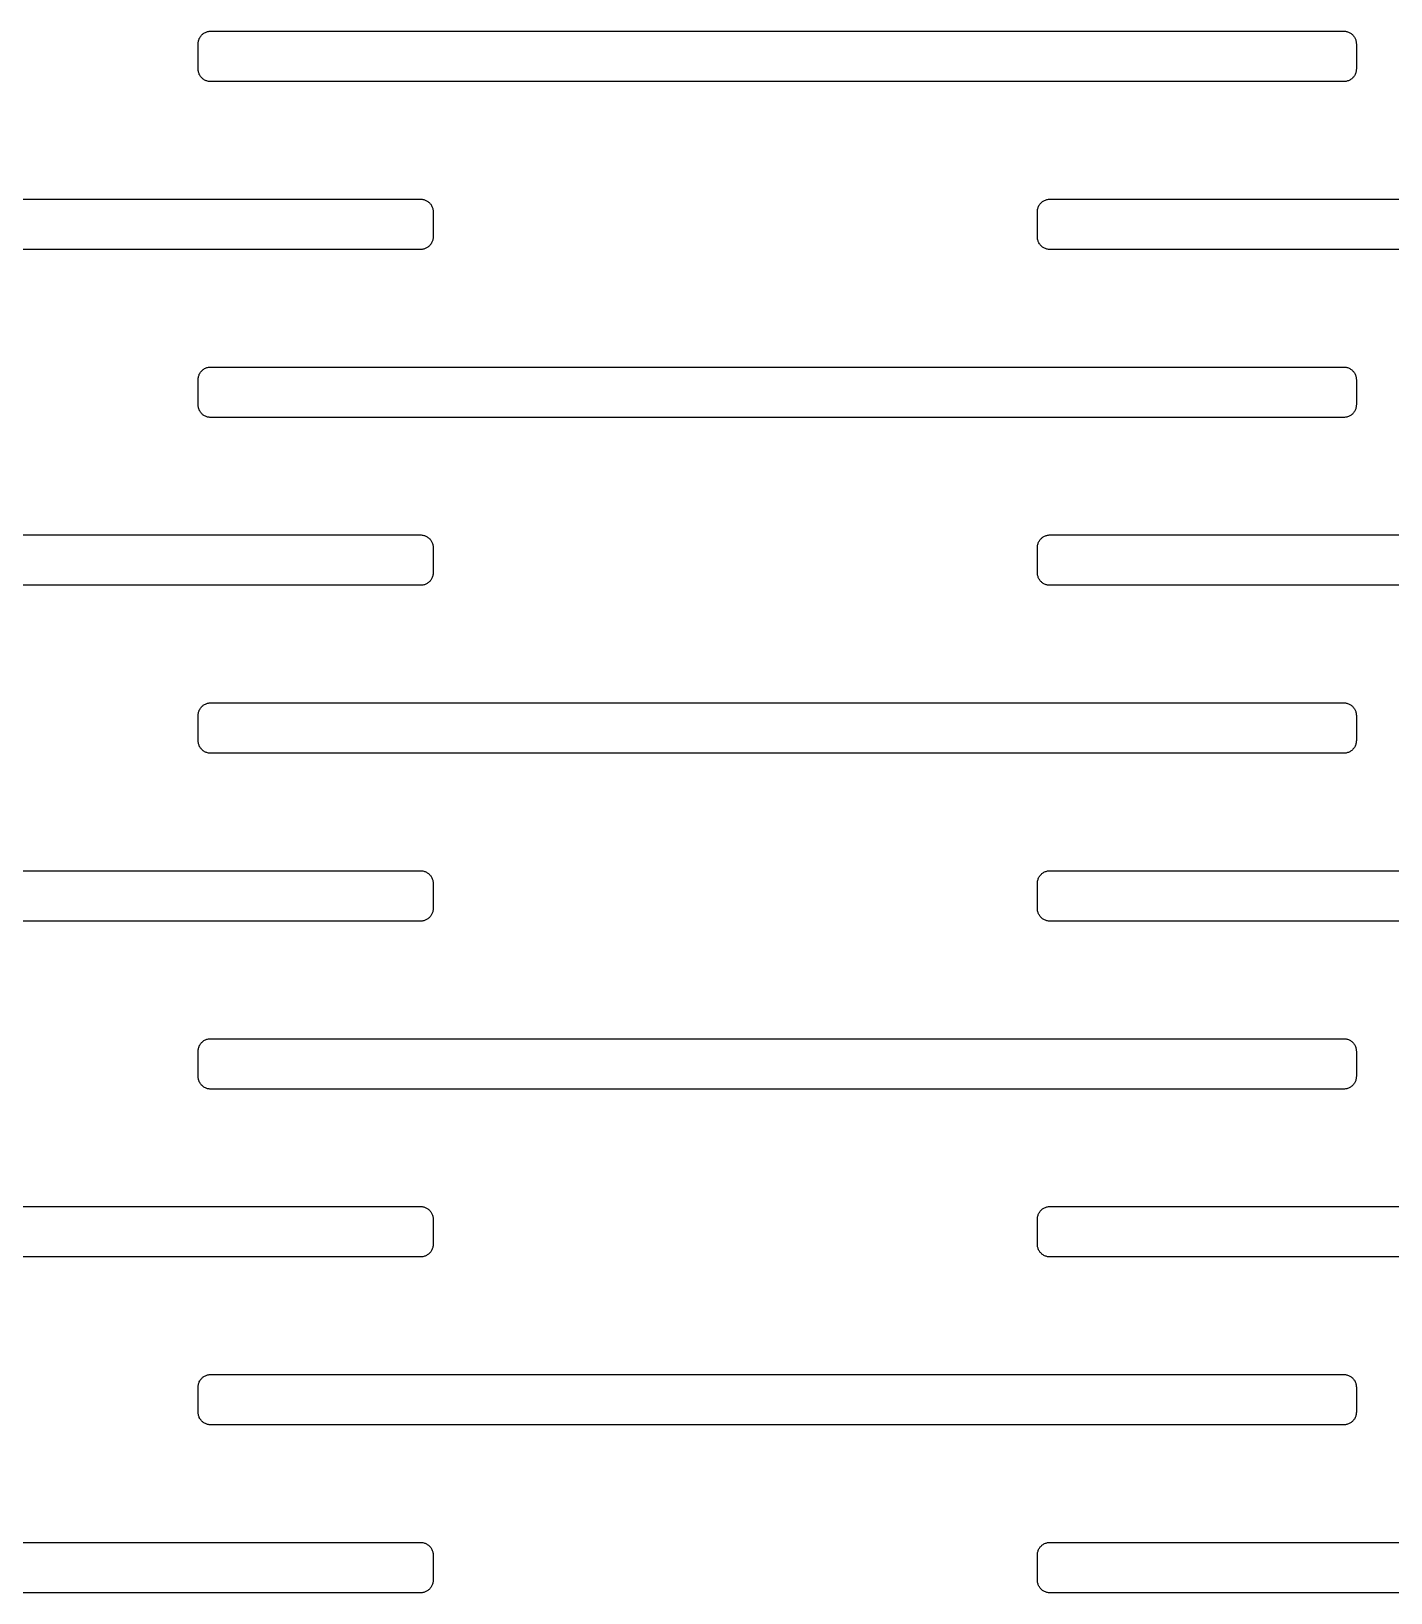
# Model space of a CAD drawing. Header units: metres. Extents: x -156 to 156, y -163 to 163.
# Drawn here: x 25.72 to 58.12, y -121.3 to -84.1 of the extents above; entities that cross this region are included whole.
import ezdxf

# ---------------------------------------------------------------- set-up
doc = ezdxf.new("R2010")
doc.units = ezdxf.units.M

msp = doc.modelspace()

# ---------------------------------------------------------------- linework, layer by layer
for p, q in [((29.7, -84.4), (29.7006, -84.3812)), ((29.7, -85), (29.7, -84.4)), ((29.7006, -84.3812), (29.7024, -84.3624)), ((29.7024, -84.3624), (29.7053, -84.3438)), ((29.7053, -84.3438), (29.7094, -84.3254)), ((29.7094, -84.3254), (29.7147, -84.3073)), ((29.7147, -84.3073), (29.7211, -84.2896)), ((29.7211, -84.2896), (29.7285, -84.2723)), ((29.7285, -84.2723), (29.7371, -84.2555)), ((29.7371, -84.2555), (29.7467, -84.2392)), ((29.7467, -84.2392), (29.7573, -84.2237)), ((29.7573, -84.2237), (29.7688, -84.2088)), ((29.7688, -84.2088), (29.7813, -84.1946)), ((29.7813, -84.1946), (29.7946, -84.1813)), ((29.7946, -84.1813), (29.8088, -84.1688)), ((29.8088, -84.1688), (29.8237, -84.1573)), ((29.8237, -84.1573), (29.8392, -84.1467)), ((29.8392, -84.1467), (29.8555, -84.1371)), ((29.8555, -84.1371), (29.8723, -84.1286)), ((29.8723, -84.1286), (29.8896, -84.1211)), ((29.8896, -84.1211), (29.9073, -84.1147)), ((29.9073, -84.1147), (29.9254, -84.1094)), ((29.9254, -84.1094), (29.9438, -84.1053)), ((29.9438, -84.1053), (29.9624, -84.1024)), ((29.9624, -84.1024), (29.9812, -84.1006)), ((29.9812, -84.1006), (30, -84.1)), ((30, -84.1), (57, -84.1)), ((57, -84.1), (57.0188, -84.1006)), ((57.0188, -84.1006), (57.0376, -84.1024)), ((57.0376, -84.1024), (57.0562, -84.1053)), ((57.0562, -84.1053), (57.0746, -84.1094)), ((57.0746, -84.1094), (57.0927, -84.1147)), ((57.0927, -84.1147), (57.1104, -84.1211)), ((57.1104, -84.1211), (57.1277, -84.1286)), ((57.1277, -84.1286), (57.1445, -84.1371)), ((57.1445, -84.1371), (57.1607, -84.1467)), ((57.1607, -84.1467), (57.1763, -84.1573)), ((57.1763, -84.1573), (57.1912, -84.1688)), ((57.1912, -84.1688), (57.2054, -84.1813)), ((57.2054, -84.1813), (57.2187, -84.1946)), ((57.2187, -84.1946), (57.2312, -84.2088)), ((57.2312, -84.2088), (57.2427, -84.2237)), ((57.2427, -84.2237), (57.2533, -84.2392)), ((57.2533, -84.2392), (57.2629, -84.2555)), ((57.2629, -84.2555), (57.2714, -84.2723)), ((57.2714, -84.2723), (57.2789, -84.2896)), ((57.2789, -84.2896), (57.2853, -84.3073)), ((57.2853, -84.3073), (57.2906, -84.3254)), ((57.2906, -84.3254), (57.2947, -84.3438)), ((57.2947, -84.3438), (57.2976, -84.3624)), ((57.2976, -84.3624), (57.2994, -84.3812)), ((57.2994, -84.3812), (57.3, -84.4)), ((57.3, -84.4), (57.3, -85)), ((29.7006, -85.0188), (29.7, -85)), ((29.7024, -85.0376), (29.7006, -85.0188)), ((29.7053, -85.0562), (29.7024, -85.0376)), ((29.7094, -85.0746), (29.7053, -85.0562)), ((29.7147, -85.0927), (29.7094, -85.0746)), ((29.7211, -85.1104), (29.7147, -85.0927)), ((29.7285, -85.1277), (29.7211, -85.1104)), ((29.7371, -85.1445), (29.7285, -85.1277)), ((29.7467, -85.1608), (29.7371, -85.1445)), ((29.7573, -85.1763), (29.7467, -85.1608)), ((29.7688, -85.1912), (29.7573, -85.1763)), ((57.2427, -85.1763), (57.2312, -85.1912)), ((57.2533, -85.1608), (57.2427, -85.1763)), ((57.2629, -85.1445), (57.2533, -85.1608)), ((57.2714, -85.1277), (57.2629, -85.1445)), ((57.2789, -85.1104), (57.2714, -85.1277)), ((57.2853, -85.0927), (57.2789, -85.1104)), ((57.2906, -85.0746), (57.2853, -85.0927)), ((57.2947, -85.0562), (57.2906, -85.0746)), ((57.2976, -85.0376), (57.2947, -85.0562)), ((57.2994, -85.0188), (57.2976, -85.0376)), ((57.3, -85), (57.2994, -85.0188)), ((29.7813, -85.2054), (29.7688, -85.1912)), ((29.7946, -85.2187), (29.7813, -85.2054)), ((29.8088, -85.2312), (29.7946, -85.2187)), ((29.8237, -85.2427), (29.8088, -85.2312)), ((29.8392, -85.2533), (29.8237, -85.2427)), ((29.8555, -85.2629), (29.8392, -85.2533)), ((29.8723, -85.2714), (29.8555, -85.2629)), ((29.8896, -85.2789), (29.8723, -85.2714)), ((29.9073, -85.2853), (29.8896, -85.2789)), ((29.9254, -85.2906), (29.9073, -85.2853)), ((29.9438, -85.2947), (29.9254, -85.2906)), ((29.9624, -85.2976), (29.9438, -85.2947)), ((29.9812, -85.2994), (29.9624, -85.2976)), ((30, -85.3), (29.9812, -85.2994)), ((57, -85.3), (30, -85.3)), ((57.0188, -85.2994), (57, -85.3)), ((57.0376, -85.2976), (57.0188, -85.2994)), ((57.0562, -85.2947), (57.0376, -85.2976)), ((57.0746, -85.2906), (57.0562, -85.2947)), ((57.0927, -85.2853), (57.0746, -85.2906)), ((57.1104, -85.2789), (57.0927, -85.2853)), ((57.1277, -85.2714), (57.1104, -85.2789)), ((57.1445, -85.2629), (57.1277, -85.2714)), ((57.1607, -85.2533), (57.1445, -85.2629)), ((57.1763, -85.2427), (57.1607, -85.2533)), ((57.1912, -85.2312), (57.1763, -85.2427)), ((57.2054, -85.2187), (57.1912, -85.2312)), ((57.2187, -85.2054), (57.2054, -85.2187)), ((57.2312, -85.1912), (57.2187, -85.2054)), ((8, -88.1), (35, -88.1)), ((35, -88.1), (35.0188, -88.1006)), ((35.0188, -88.1006), (35.0376, -88.1024)), ((35.0376, -88.1024), (35.0562, -88.1053)), ((35.0562, -88.1053), (35.0746, -88.1094)), ((35.0746, -88.1094), (35.0927, -88.1147)), ((35.0927, -88.1147), (35.1104, -88.1211)), ((35.1104, -88.1211), (35.1277, -88.1286)), ((35.1277, -88.1286), (35.1445, -88.1371)), ((35.1445, -88.1371), (35.1607, -88.1467)), ((35.1607, -88.1467), (35.1763, -88.1573)), ((35.1763, -88.1573), (35.1912, -88.1688)), ((49.8088, -88.1688), (49.8237, -88.1573)), ((49.8237, -88.1573), (49.8392, -88.1467)), ((49.8392, -88.1467), (49.8555, -88.1371)), ((49.8555, -88.1371), (49.8723, -88.1286)), ((49.8723, -88.1286), (49.8896, -88.1211)), ((49.8896, -88.1211), (49.9073, -88.1147)), ((49.9073, -88.1147), (49.9254, -88.1094)), ((49.9254, -88.1094), (49.9438, -88.1053)), ((49.9438, -88.1053), (49.9624, -88.1024)), ((49.9624, -88.1024), (49.9812, -88.1006)), ((49.9812, -88.1006), (50, -88.1)), ((50, -88.1), (77, -88.1)), ((35.1912, -88.1688), (35.2054, -88.1813)), ((35.2054, -88.1813), (35.2187, -88.1946)), ((35.2187, -88.1946), (35.2312, -88.2088)), ((35.2312, -88.2088), (35.2427, -88.2237)), ((35.2427, -88.2237), (35.2533, -88.2392)), ((35.2533, -88.2392), (35.2629, -88.2555)), ((35.2629, -88.2555), (35.2714, -88.2723)), ((35.2714, -88.2723), (35.2789, -88.2896)), ((35.2789, -88.2896), (35.2853, -88.3073)), ((35.2853, -88.3073), (35.2906, -88.3254)), ((35.2906, -88.3254), (35.2947, -88.3438)), ((35.2947, -88.3438), (35.2976, -88.3624)), ((35.2976, -88.3624), (35.2994, -88.3812)), ((35.2994, -88.3812), (35.3, -88.4)), ((35.3, -88.4), (35.3, -89)), ((49.7, -88.4), (49.7006, -88.3812)), ((49.7, -89), (49.7, -88.4)), ((49.7006, -88.3812), (49.7024, -88.3624)), ((49.7024, -88.3624), (49.7053, -88.3438)), ((49.7053, -88.3438), (49.7094, -88.3254)), ((49.7094, -88.3254), (49.7147, -88.3073)), ((49.7147, -88.3073), (49.7211, -88.2896)), ((49.7211, -88.2896), (49.7285, -88.2723)), ((49.7285, -88.2723), (49.7371, -88.2555)), ((49.7371, -88.2555), (49.7467, -88.2392)), ((49.7467, -88.2392), (49.7573, -88.2237)), ((49.7573, -88.2237), (49.7688, -88.2088)), ((49.7688, -88.2088), (49.7813, -88.1946)), ((49.7813, -88.1946), (49.7946, -88.1813)), ((49.7946, -88.1813), (49.8088, -88.1688)), ((35.1104, -89.2789), (35.0927, -89.2853)), ((35.1277, -89.2714), (35.1104, -89.2789)), ((35.1445, -89.2629), (35.1277, -89.2714)), ((35.1607, -89.2533), (35.1445, -89.2629)), ((35.1763, -89.2427), (35.1607, -89.2533)), ((35.1912, -89.2312), (35.1763, -89.2427)), ((35.2054, -89.2187), (35.1912, -89.2312)), ((35.2187, -89.2054), (35.2054, -89.2187)), ((35.2312, -89.1912), (35.2187, -89.2054)), ((35.2427, -89.1763), (35.2312, -89.1912)), ((35.2533, -89.1608), (35.2427, -89.1763)), ((35.2629, -89.1445), (35.2533, -89.1608)), ((35.2714, -89.1277), (35.2629, -89.1445)), ((35.2789, -89.1104), (35.2714, -89.1277)), ((35.2853, -89.0927), (35.2789, -89.1104)), ((35.2906, -89.0746), (35.2853, -89.0927)), ((35.2947, -89.0562), (35.2906, -89.0746)), ((35.2976, -89.0376), (35.2947, -89.0562)), ((35.2994, -89.0188), (35.2976, -89.0376)), ((35.3, -89), (35.2994, -89.0188)), ((49.7006, -89.0188), (49.7, -89)), ((49.7024, -89.0376), (49.7006, -89.0188)), ((49.7053, -89.0562), (49.7024, -89.0376)), ((49.7094, -89.0746), (49.7053, -89.0562)), ((49.7147, -89.0927), (49.7094, -89.0746)), ((49.7211, -89.1104), (49.7147, -89.0927)), ((49.7285, -89.1277), (49.7211, -89.1104)), ((49.7371, -89.1445), (49.7285, -89.1277)), ((49.7467, -89.1608), (49.7371, -89.1445)), ((49.7573, -89.1763), (49.7467, -89.1608)), ((49.7688, -89.1912), (49.7573, -89.1763)), ((49.7813, -89.2054), (49.7688, -89.1912)), ((49.7946, -89.2187), (49.7813, -89.2054)), ((49.8088, -89.2312), (49.7946, -89.2187)), ((49.8237, -89.2427), (49.8088, -89.2312)), ((49.8392, -89.2533), (49.8237, -89.2427)), ((49.8555, -89.2629), (49.8392, -89.2533)), ((49.8723, -89.2714), (49.8555, -89.2629)), ((49.8896, -89.2789), (49.8723, -89.2714)), ((49.9073, -89.2853), (49.8896, -89.2789)), ((35, -89.3), (8, -89.3)), ((35.0188, -89.2994), (35, -89.3)), ((35.0376, -89.2976), (35.0188, -89.2994)), ((35.0562, -89.2947), (35.0376, -89.2976)), ((35.0746, -89.2906), (35.0562, -89.2947)), ((35.0927, -89.2853), (35.0746, -89.2906)), ((49.9254, -89.2906), (49.9073, -89.2853)), ((49.9438, -89.2947), (49.9254, -89.2906)), ((49.9624, -89.2976), (49.9438, -89.2947)), ((49.9812, -89.2994), (49.9624, -89.2976)), ((50, -89.3), (49.9812, -89.2994)), ((77, -89.3), (50, -89.3)), ((29.7285, -92.2723), (29.7371, -92.2555)), ((29.7371, -92.2555), (29.7467, -92.2392)), ((29.7467, -92.2392), (29.7573, -92.2237)), ((29.7573, -92.2237), (29.7688, -92.2088)), ((29.7688, -92.2088), (29.7813, -92.1946)), ((29.7813, -92.1946), (29.7946, -92.1813)), ((29.7946, -92.1813), (29.8088, -92.1688)), ((29.8088, -92.1688), (29.8237, -92.1573)), ((29.8237, -92.1573), (29.8392, -92.1467)), ((29.8392, -92.1467), (29.8555, -92.1371)), ((29.8555, -92.1371), (29.8723, -92.1286)), ((29.8723, -92.1286), (29.8896, -92.1211)), ((29.8896, -92.1211), (29.9073, -92.1147)), ((29.9073, -92.1147), (29.9254, -92.1094)), ((29.9254, -92.1094), (29.9438, -92.1053)), ((29.9438, -92.1053), (29.9624, -92.1024)), ((29.9624, -92.1024), (29.9812, -92.1006)), ((29.9812, -92.1006), (30, -92.1)), ((30, -92.1), (57, -92.1)), ((57, -92.1), (57.0188, -92.1006)), ((57.0188, -92.1006), (57.0376, -92.1024)), ((57.0376, -92.1024), (57.0562, -92.1053)), ((57.0562, -92.1053), (57.0746, -92.1094)), ((57.0746, -92.1094), (57.0927, -92.1147)), ((57.0927, -92.1147), (57.1104, -92.1211)), ((57.1104, -92.1211), (57.1277, -92.1286)), ((57.1277, -92.1286), (57.1445, -92.1371)), ((57.1445, -92.1371), (57.1607, -92.1467)), ((57.1607, -92.1467), (57.1763, -92.1573)), ((57.1763, -92.1573), (57.1912, -92.1688)), ((57.1912, -92.1688), (57.2054, -92.1813)), ((57.2054, -92.1813), (57.2187, -92.1946)), ((57.2187, -92.1946), (57.2312, -92.2088)), ((57.2312, -92.2088), (57.2427, -92.2237)), ((57.2427, -92.2237), (57.2533, -92.2392)), ((57.2533, -92.2392), (57.2629, -92.2555)), ((57.2629, -92.2555), (57.2714, -92.2723)), ((29.7, -92.4), (29.7006, -92.3812)), ((29.7, -93), (29.7, -92.4)), ((29.7006, -92.3812), (29.7024, -92.3624)), ((29.7024, -92.3624), (29.7053, -92.3438)), ((29.7053, -92.3438), (29.7094, -92.3254)), ((29.7094, -92.3254), (29.7147, -92.3073)), ((29.7147, -92.3073), (29.7211, -92.2896)), ((29.7211, -92.2896), (29.7285, -92.2723)), ((57.2714, -92.2723), (57.2789, -92.2896)), ((57.2789, -92.2896), (57.2853, -92.3073)), ((57.2853, -92.3073), (57.2906, -92.3254)), ((57.2906, -92.3254), (57.2947, -92.3438)), ((57.2947, -92.3438), (57.2976, -92.3624)), ((57.2976, -92.3624), (57.2994, -92.3812)), ((57.2994, -92.3812), (57.3, -92.4)), ((57.3, -92.4), (57.3, -93)), ((29.7006, -93.0188), (29.7, -93)), ((57.3, -93), (57.2994, -93.0188)), ((29.7024, -93.0376), (29.7006, -93.0188)), ((29.7053, -93.0562), (29.7024, -93.0376)), ((29.7094, -93.0746), (29.7053, -93.0562)), ((29.7147, -93.0927), (29.7094, -93.0746)), ((29.7211, -93.1104), (29.7147, -93.0927)), ((29.7285, -93.1277), (29.7211, -93.1104)), ((29.7371, -93.1445), (29.7285, -93.1277)), ((29.7467, -93.1608), (29.7371, -93.1445)), ((29.7573, -93.1763), (29.7467, -93.1608)), ((29.7688, -93.1912), (29.7573, -93.1763)), ((29.7813, -93.2054), (29.7688, -93.1912)), ((29.7946, -93.2187), (29.7813, -93.2054)), ((29.8088, -93.2312), (29.7946, -93.2187)), ((29.8237, -93.2427), (29.8088, -93.2312)), ((29.8392, -93.2533), (29.8237, -93.2427)), ((29.8555, -93.2629), (29.8392, -93.2533)), ((29.8723, -93.2714), (29.8555, -93.2629)), ((29.8896, -93.2789), (29.8723, -93.2714)), ((29.9073, -93.2853), (29.8896, -93.2789)), ((29.9254, -93.2906), (29.9073, -93.2853)), ((29.9438, -93.2947), (29.9254, -93.2906)), ((29.9624, -93.2976), (29.9438, -93.2947)), ((29.9812, -93.2994), (29.9624, -93.2976)), ((30, -93.3), (29.9812, -93.2994)), ((57, -93.3), (30, -93.3)), ((57.0188, -93.2994), (57, -93.3)), ((57.0376, -93.2976), (57.0188, -93.2994)), ((57.0562, -93.2947), (57.0376, -93.2976)), ((57.0746, -93.2906), (57.0562, -93.2947)), ((57.0927, -93.2853), (57.0746, -93.2906)), ((57.1104, -93.2789), (57.0927, -93.2853)), ((57.1277, -93.2714), (57.1104, -93.2789)), ((57.1445, -93.2629), (57.1277, -93.2714)), ((57.1607, -93.2533), (57.1445, -93.2629)), ((57.1763, -93.2427), (57.1607, -93.2533)), ((57.1912, -93.2312), (57.1763, -93.2427)), ((57.2054, -93.2187), (57.1912, -93.2312)), ((57.2187, -93.2054), (57.2054, -93.2187)), ((57.2312, -93.1912), (57.2187, -93.2054)), ((57.2427, -93.1763), (57.2312, -93.1912)), ((57.2533, -93.1608), (57.2427, -93.1763)), ((57.2629, -93.1445), (57.2533, -93.1608)), ((57.2714, -93.1277), (57.2629, -93.1445)), ((57.2789, -93.1104), (57.2714, -93.1277)), ((57.2853, -93.0927), (57.2789, -93.1104)), ((57.2906, -93.0746), (57.2853, -93.0927)), ((57.2947, -93.0562), (57.2906, -93.0746)), ((57.2976, -93.0376), (57.2947, -93.0562)), ((57.2994, -93.0188), (57.2976, -93.0376)), ((8, -96.1), (35, -96.1)), ((35, -96.1), (35.0188, -96.1006)), ((35.0188, -96.1006), (35.0376, -96.1024)), ((35.0376, -96.1024), (35.0562, -96.1053)), ((35.0562, -96.1053), (35.0746, -96.1094)), ((35.0746, -96.1094), (35.0927, -96.1147)), ((35.0927, -96.1147), (35.1104, -96.1211)), ((35.1104, -96.1211), (35.1277, -96.1286)), ((35.1277, -96.1286), (35.1445, -96.1371)), ((35.1445, -96.1371), (35.1607, -96.1467)), ((35.1607, -96.1467), (35.1763, -96.1573)), ((35.1763, -96.1573), (35.1912, -96.1688)), ((35.1912, -96.1688), (35.2054, -96.1813)), ((35.2054, -96.1813), (35.2187, -96.1946)), ((35.2187, -96.1946), (35.2312, -96.2088)), ((35.2312, -96.2088), (35.2427, -96.2237)), ((35.2427, -96.2237), (35.2533, -96.2392)), ((35.2533, -96.2392), (35.2629, -96.2555)), ((35.2629, -96.2555), (35.2714, -96.2723)), ((35.2714, -96.2723), (35.2789, -96.2896)), ((35.2789, -96.2896), (35.2853, -96.3073)), ((35.2853, -96.3073), (35.2906, -96.3254)), ((35.2906, -96.3254), (35.2947, -96.3438)), ((35.2947, -96.3438), (35.2976, -96.3624)), ((49.7024, -96.3624), (49.7053, -96.3438)), ((49.7053, -96.3438), (49.7094, -96.3254)), ((49.7094, -96.3254), (49.7147, -96.3073)), ((49.7147, -96.3073), (49.7211, -96.2896)), ((49.7211, -96.2896), (49.7285, -96.2723)), ((49.7285, -96.2723), (49.7371, -96.2555)), ((49.7371, -96.2555), (49.7467, -96.2392)), ((49.7467, -96.2392), (49.7573, -96.2237)), ((49.7573, -96.2237), (49.7688, -96.2088)), ((49.7688, -96.2088), (49.7813, -96.1946)), ((49.7813, -96.1946), (49.7946, -96.1813)), ((49.7946, -96.1813), (49.8088, -96.1688)), ((49.8088, -96.1688), (49.8237, -96.1573)), ((49.8237, -96.1573), (49.8392, -96.1467)), ((49.8392, -96.1467), (49.8555, -96.1371)), ((49.8555, -96.1371), (49.8723, -96.1286)), ((49.8723, -96.1286), (49.8896, -96.1211)), ((49.8896, -96.1211), (49.9073, -96.1147)), ((49.9073, -96.1147), (49.9254, -96.1094)), ((49.9254, -96.1094), (49.9438, -96.1053)), ((49.9438, -96.1053), (49.9624, -96.1024)), ((49.9624, -96.1024), (49.9812, -96.1006)), ((49.9812, -96.1006), (50, -96.1)), ((50, -96.1), (77, -96.1)), ((35.2976, -96.3624), (35.2994, -96.3812)), ((35.2994, -96.3812), (35.3, -96.4)), ((35.3, -96.4), (35.3, -97)), ((49.7, -96.4), (49.7006, -96.3812)), ((49.7, -97), (49.7, -96.4)), ((49.7006, -96.3812), (49.7024, -96.3624)), ((35.2906, -97.0746), (35.2853, -97.0927)), ((35.2947, -97.0562), (35.2906, -97.0746)), ((35.2976, -97.0376), (35.2947, -97.0562)), ((35.2994, -97.0188), (35.2976, -97.0376)), ((35.3, -97), (35.2994, -97.0188)), ((49.7006, -97.0188), (49.7, -97)), ((49.7024, -97.0376), (49.7006, -97.0188)), ((49.7053, -97.0562), (49.7024, -97.0376)), ((49.7094, -97.0746), (49.7053, -97.0562)), ((49.7147, -97.0927), (49.7094, -97.0746)), ((35, -97.3), (8, -97.3)), ((35.0188, -97.2994), (35, -97.3)), ((35.0376, -97.2976), (35.0188, -97.2994)), ((35.0562, -97.2947), (35.0376, -97.2976)), ((35.0746, -97.2906), (35.0562, -97.2947)), ((35.0927, -97.2853), (35.0746, -97.2906)), ((35.1104, -97.2789), (35.0927, -97.2853)), ((35.1277, -97.2714), (35.1104, -97.2789)), ((35.1445, -97.2629), (35.1277, -97.2714)), ((35.1607, -97.2533), (35.1445, -97.2629)), ((35.1763, -97.2427), (35.1607, -97.2533)), ((35.1912, -97.2312), (35.1763, -97.2427)), ((35.2054, -97.2187), (35.1912, -97.2312)), ((35.2187, -97.2054), (35.2054, -97.2187)), ((35.2312, -97.1912), (35.2187, -97.2054)), ((35.2427, -97.1763), (35.2312, -97.1912)), ((35.2533, -97.1608), (35.2427, -97.1763)), ((35.2629, -97.1445), (35.2533, -97.1608)), ((35.2714, -97.1277), (35.2629, -97.1445)), ((35.2789, -97.1104), (35.2714, -97.1277)), ((35.2853, -97.0927), (35.2789, -97.1104)), ((49.7211, -97.1104), (49.7147, -97.0927)), ((49.7285, -97.1277), (49.7211, -97.1104)), ((49.7371, -97.1445), (49.7285, -97.1277)), ((49.7467, -97.1608), (49.7371, -97.1445)), ((49.7573, -97.1763), (49.7467, -97.1608)), ((49.7688, -97.1912), (49.7573, -97.1763)), ((49.7813, -97.2054), (49.7688, -97.1912)), ((49.7946, -97.2187), (49.7813, -97.2054)), ((49.8088, -97.2312), (49.7946, -97.2187)), ((49.8237, -97.2427), (49.8088, -97.2312)), ((49.8392, -97.2533), (49.8237, -97.2427)), ((49.8555, -97.2629), (49.8392, -97.2533)), ((49.8723, -97.2714), (49.8555, -97.2629)), ((49.8896, -97.2789), (49.8723, -97.2714)), ((49.9073, -97.2853), (49.8896, -97.2789)), ((49.9254, -97.2906), (49.9073, -97.2853)), ((49.9438, -97.2947), (49.9254, -97.2906)), ((49.9624, -97.2976), (49.9438, -97.2947)), ((49.9812, -97.2994), (49.9624, -97.2976)), ((50, -97.3), (49.9812, -97.2994)), ((77, -97.3), (50, -97.3)), ((29.7, -100.4), (29.7006, -100.381)), ((29.7, -101), (29.7, -100.4)), ((29.7006, -100.381), (29.7024, -100.362)), ((29.7024, -100.362), (29.7053, -100.344)), ((29.7053, -100.344), (29.7094, -100.325)), ((29.7094, -100.325), (29.7147, -100.307)), ((29.7147, -100.307), (29.7211, -100.29)), ((29.7211, -100.29), (29.7285, -100.272)), ((29.7285, -100.272), (29.7371, -100.255)), ((29.7371, -100.255), (29.7467, -100.239)), ((29.7467, -100.239), (29.7573, -100.224)), ((29.7573, -100.224), (29.7688, -100.209)), ((29.7688, -100.209), (29.7813, -100.195)), ((29.7813, -100.195), (29.7946, -100.181)), ((29.7946, -100.181), (29.8088, -100.169)), ((29.8088, -100.169), (29.8237, -100.157)), ((29.8237, -100.157), (29.8392, -100.147)), ((29.8392, -100.147), (29.8555, -100.137)), ((29.8555, -100.137), (29.8723, -100.129)), ((29.8723, -100.129), (29.8896, -100.121)), ((29.8896, -100.121), (29.9073, -100.115)), ((29.9073, -100.115), (29.9254, -100.109)), ((29.9254, -100.109), (29.9438, -100.105)), ((29.9438, -100.105), (29.9624, -100.102)), ((29.9624, -100.102), (29.9812, -100.101)), ((29.9812, -100.101), (30, -100.1)), ((30, -100.1), (57, -100.1)), ((57, -100.1), (57.0188, -100.101)), ((57.0188, -100.101), (57.0376, -100.102)), ((57.0376, -100.102), (57.0562, -100.105)), ((57.0562, -100.105), (57.0746, -100.109)), ((57.0746, -100.109), (57.0927, -100.115)), ((57.0927, -100.115), (57.1104, -100.121)), ((57.1104, -100.121), (57.1277, -100.129)), ((57.1277, -100.129), (57.1445, -100.137)), ((57.1445, -100.137), (57.1607, -100.147)), ((57.1607, -100.147), (57.1763, -100.157)), ((57.1763, -100.157), (57.1912, -100.169)), ((57.1912, -100.169), (57.2054, -100.181)), ((57.2054, -100.181), (57.2187, -100.195)), ((57.2187, -100.195), (57.2312, -100.209)), ((57.2312, -100.209), (57.2427, -100.224)), ((57.2427, -100.224), (57.2533, -100.239)), ((57.2533, -100.239), (57.2629, -100.255)), ((57.2629, -100.255), (57.2714, -100.272)), ((57.2714, -100.272), (57.2789, -100.29)), ((57.2789, -100.29), (57.2853, -100.307)), ((57.2853, -100.307), (57.2906, -100.325)), ((57.2906, -100.325), (57.2947, -100.344)), ((57.2947, -100.344), (57.2976, -100.362)), ((57.2976, -100.362), (57.2994, -100.381)), ((57.2994, -100.381), (57.3, -100.4)), ((57.3, -100.4), (57.3, -101)), ((29.7006, -101.019), (29.7, -101)), ((29.7024, -101.038), (29.7006, -101.019)), ((29.7053, -101.056), (29.7024, -101.038)), ((29.7094, -101.075), (29.7053, -101.056)), ((29.7147, -101.093), (29.7094, -101.075)), ((29.7211, -101.11), (29.7147, -101.093)), ((29.7285, -101.128), (29.7211, -101.11)), ((29.7371, -101.145), (29.7285, -101.128)), ((29.7467, -101.161), (29.7371, -101.145)), ((29.7573, -101.176), (29.7467, -101.161)), ((29.7688, -101.191), (29.7573, -101.176)), ((57.2427, -101.176), (57.2312, -101.191)), ((57.2533, -101.161), (57.2427, -101.176)), ((57.2629, -101.145), (57.2533, -101.161)), ((57.2714, -101.128), (57.2629, -101.145)), ((57.2789, -101.11), (57.2714, -101.128)), ((57.2853, -101.093), (57.2789, -101.11)), ((57.2906, -101.075), (57.2853, -101.093)), ((57.2947, -101.056), (57.2906, -101.075)), ((57.2976, -101.038), (57.2947, -101.056)), ((57.2994, -101.019), (57.2976, -101.038)), ((57.3, -101), (57.2994, -101.019)), ((29.7813, -101.205), (29.7688, -101.191)), ((29.7946, -101.219), (29.7813, -101.205)), ((29.8088, -101.231), (29.7946, -101.219)), ((29.8237, -101.243), (29.8088, -101.231)), ((29.8392, -101.253), (29.8237, -101.243)), ((29.8555, -101.263), (29.8392, -101.253)), ((29.8723, -101.271), (29.8555, -101.263)), ((29.8896, -101.279), (29.8723, -101.271)), ((29.9073, -101.285), (29.8896, -101.279)), ((29.9254, -101.291), (29.9073, -101.285)), ((29.9438, -101.295), (29.9254, -101.291)), ((29.9624, -101.298), (29.9438, -101.295)), ((29.9812, -101.299), (29.9624, -101.298)), ((30, -101.3), (29.9812, -101.299)), ((57, -101.3), (30, -101.3)), ((57.0188, -101.299), (57, -101.3)), ((57.0376, -101.298), (57.0188, -101.299)), ((57.0562, -101.295), (57.0376, -101.298)), ((57.0746, -101.291), (57.0562, -101.295)), ((57.0927, -101.285), (57.0746, -101.291)), ((57.1104, -101.279), (57.0927, -101.285)), ((57.1277, -101.271), (57.1104, -101.279)), ((57.1445, -101.263), (57.1277, -101.271)), ((57.1607, -101.253), (57.1445, -101.263)), ((57.1763, -101.243), (57.1607, -101.253)), ((57.1912, -101.231), (57.1763, -101.243)), ((57.2054, -101.219), (57.1912, -101.231)), ((57.2187, -101.205), (57.2054, -101.219)), ((57.2312, -101.191), (57.2187, -101.205)), ((8, -104.1), (35, -104.1)), ((35, -104.1), (35.0188, -104.101)), ((35.0188, -104.101), (35.0376, -104.102)), ((35.0376, -104.102), (35.0562, -104.105)), ((35.0562, -104.105), (35.0746, -104.109)), ((35.0746, -104.109), (35.0927, -104.115)), ((35.0927, -104.115), (35.1104, -104.121)), ((35.1104, -104.121), (35.1277, -104.129)), ((35.1277, -104.129), (35.1445, -104.137)), ((35.1445, -104.137), (35.1607, -104.147)), ((35.1607, -104.147), (35.1763, -104.157)), ((35.1763, -104.157), (35.1912, -104.169)), ((49.8088, -104.169), (49.8237, -104.157)), ((49.8237, -104.157), (49.8392, -104.147)), ((49.8392, -104.147), (49.8555, -104.137)), ((49.8555, -104.137), (49.8723, -104.129)), ((49.8723, -104.129), (49.8896, -104.121)), ((49.8896, -104.121), (49.9073, -104.115)), ((49.9073, -104.115), (49.9254, -104.109)), ((49.9254, -104.109), (49.9438, -104.105)), ((49.9438, -104.105), (49.9624, -104.102)), ((49.9624, -104.102), (49.9812, -104.101)), ((49.9812, -104.101), (50, -104.1)), ((50, -104.1), (77, -104.1)), ((35.1912, -104.169), (35.2054, -104.181)), ((35.2054, -104.181), (35.2187, -104.195)), ((35.2187, -104.195), (35.2312, -104.209)), ((35.2312, -104.209), (35.2427, -104.224)), ((35.2427, -104.224), (35.2533, -104.239)), ((35.2533, -104.239), (35.2629, -104.255)), ((35.2629, -104.255), (35.2714, -104.272)), ((35.2714, -104.272), (35.2789, -104.29)), ((35.2789, -104.29), (35.2853, -104.307)), ((35.2853, -104.307), (35.2906, -104.325)), ((35.2906, -104.325), (35.2947, -104.344)), ((35.2947, -104.344), (35.2976, -104.362)), ((35.2976, -104.362), (35.2994, -104.381)), ((35.2994, -104.381), (35.3, -104.4)), ((35.3, -104.4), (35.3, -105)), ((49.7, -104.4), (49.7006, -104.381)), ((49.7, -105), (49.7, -104.4)), ((49.7006, -104.381), (49.7024, -104.362)), ((49.7024, -104.362), (49.7053, -104.344)), ((49.7053, -104.344), (49.7094, -104.325)), ((49.7094, -104.325), (49.7147, -104.307)), ((49.7147, -104.307), (49.7211, -104.29)), ((49.7211, -104.29), (49.7285, -104.272)), ((49.7285, -104.272), (49.7371, -104.255)), ((49.7371, -104.255), (49.7467, -104.239)), ((49.7467, -104.239), (49.7573, -104.224)), ((49.7573, -104.224), (49.7688, -104.209)), ((49.7688, -104.209), (49.7813, -104.195)), ((49.7813, -104.195), (49.7946, -104.181)), ((49.7946, -104.181), (49.8088, -104.169)), ((35.1277, -105.271), (35.1104, -105.279)), ((35.1445, -105.263), (35.1277, -105.271)), ((35.1607, -105.253), (35.1445, -105.263)), ((35.1763, -105.243), (35.1607, -105.253)), ((35.1912, -105.231), (35.1763, -105.243)), ((35.2054, -105.219), (35.1912, -105.231)), ((35.2187, -105.205), (35.2054, -105.219)), ((35.2312, -105.191), (35.2187, -105.205)), ((35.2427, -105.176), (35.2312, -105.191)), ((35.2533, -105.161), (35.2427, -105.176)), ((35.2629, -105.145), (35.2533, -105.161)), ((35.2714, -105.128), (35.2629, -105.145)), ((35.2789, -105.11), (35.2714, -105.128)), ((35.2853, -105.093), (35.2789, -105.11)), ((35.2906, -105.075), (35.2853, -105.093)), ((35.2947, -105.056), (35.2906, -105.075)), ((35.2976, -105.038), (35.2947, -105.056)), ((35.2994, -105.019), (35.2976, -105.038)), ((35.3, -105), (35.2994, -105.019)), ((49.7006, -105.019), (49.7, -105)), ((49.7024, -105.038), (49.7006, -105.019)), ((49.7053, -105.056), (49.7024, -105.038)), ((49.7094, -105.075), (49.7053, -105.056)), ((49.7147, -105.093), (49.7094, -105.075)), ((49.7211, -105.11), (49.7147, -105.093)), ((49.7285, -105.128), (49.7211, -105.11)), ((49.7371, -105.145), (49.7285, -105.128)), ((49.7467, -105.161), (49.7371, -105.145)), ((49.7573, -105.176), (49.7467, -105.161)), ((49.7688, -105.191), (49.7573, -105.176)), ((49.7813, -105.205), (49.7688, -105.191)), ((49.7946, -105.219), (49.7813, -105.205)), ((49.8088, -105.231), (49.7946, -105.219)), ((49.8237, -105.243), (49.8088, -105.231)), ((49.8392, -105.253), (49.8237, -105.243)), ((49.8555, -105.263), (49.8392, -105.253)), ((49.8723, -105.271), (49.8555, -105.263)), ((49.8896, -105.279), (49.8723, -105.271)), ((35, -105.3), (8, -105.3)), ((35.0188, -105.299), (35, -105.3)), ((35.0376, -105.298), (35.0188, -105.299)), ((35.0562, -105.295), (35.0376, -105.298)), ((35.0746, -105.291), (35.0562, -105.295)), ((35.0927, -105.285), (35.0746, -105.291)), ((35.1104, -105.279), (35.0927, -105.285)), ((49.9073, -105.285), (49.8896, -105.279)), ((49.9254, -105.291), (49.9073, -105.285)), ((49.9438, -105.295), (49.9254, -105.291)), ((49.9624, -105.298), (49.9438, -105.295)), ((49.9812, -105.299), (49.9624, -105.298)), ((50, -105.3), (49.9812, -105.299)), ((77, -105.3), (50, -105.3)), ((29.7371, -108.255), (29.7467, -108.239)), ((29.7467, -108.239), (29.7573, -108.224)), ((29.7573, -108.224), (29.7688, -108.209)), ((29.7688, -108.209), (29.7813, -108.195)), ((29.7813, -108.195), (29.7946, -108.181)), ((29.7946, -108.181), (29.8088, -108.169)), ((29.8088, -108.169), (29.8237, -108.157)), ((29.8237, -108.157), (29.8392, -108.147)), ((29.8392, -108.147), (29.8555, -108.137)), ((29.8555, -108.137), (29.8723, -108.129)), ((29.8723, -108.129), (29.8896, -108.121)), ((29.8896, -108.121), (29.9073, -108.115)), ((29.9073, -108.115), (29.9254, -108.109)), ((29.9254, -108.109), (29.9438, -108.105)), ((29.9438, -108.105), (29.9624, -108.102)), ((29.9624, -108.102), (29.9812, -108.101)), ((29.9812, -108.101), (30, -108.1)), ((30, -108.1), (57, -108.1)), ((57, -108.1), (57.0188, -108.101)), ((57.0188, -108.101), (57.0376, -108.102)), ((57.0376, -108.102), (57.0562, -108.105)), ((57.0562, -108.105), (57.0746, -108.109)), ((57.0746, -108.109), (57.0927, -108.115)), ((57.0927, -108.115), (57.1104, -108.121)), ((57.1104, -108.121), (57.1277, -108.129)), ((57.1277, -108.129), (57.1445, -108.137)), ((57.1445, -108.137), (57.1607, -108.147)), ((57.1607, -108.147), (57.1763, -108.157)), ((57.1763, -108.157), (57.1912, -108.169)), ((57.1912, -108.169), (57.2054, -108.181)), ((57.2054, -108.181), (57.2187, -108.195)), ((57.2187, -108.195), (57.2312, -108.209)), ((57.2312, -108.209), (57.2427, -108.224)), ((57.2427, -108.224), (57.2533, -108.239)), ((57.2533, -108.239), (57.2629, -108.255)), ((29.7, -108.4), (29.7006, -108.381)), ((29.7, -109), (29.7, -108.4)), ((29.7006, -108.381), (29.7024, -108.362)), ((29.7024, -108.362), (29.7053, -108.344)), ((29.7053, -108.344), (29.7094, -108.325)), ((29.7094, -108.325), (29.7147, -108.307)), ((29.7147, -108.307), (29.7211, -108.29)), ((29.7211, -108.29), (29.7285, -108.272)), ((29.7285, -108.272), (29.7371, -108.255)), ((57.2629, -108.255), (57.2714, -108.272)), ((57.2714, -108.272), (57.2789, -108.29)), ((57.2789, -108.29), (57.2853, -108.307)), ((57.2853, -108.307), (57.2906, -108.325)), ((57.2906, -108.325), (57.2947, -108.344)), ((57.2947, -108.344), (57.2976, -108.362)), ((57.2976, -108.362), (57.2994, -108.381)), ((57.2994, -108.381), (57.3, -108.4)), ((57.3, -108.4), (57.3, -109)), ((29.7006, -109.019), (29.7, -109)), ((29.7024, -109.038), (29.7006, -109.019)), ((29.7053, -109.056), (29.7024, -109.038)), ((29.7094, -109.075), (29.7053, -109.056)), ((29.7147, -109.093), (29.7094, -109.075)), ((29.7211, -109.11), (29.7147, -109.093)), ((29.7285, -109.128), (29.7211, -109.11)), ((29.7371, -109.145), (29.7285, -109.128)), ((29.7467, -109.161), (29.7371, -109.145)), ((29.7573, -109.176), (29.7467, -109.161)), ((29.7688, -109.191), (29.7573, -109.176)), ((29.7813, -109.205), (29.7688, -109.191)), ((29.7946, -109.219), (29.7813, -109.205)), ((29.8088, -109.231), (29.7946, -109.219)), ((29.8237, -109.243), (29.8088, -109.231)), ((29.8392, -109.253), (29.8237, -109.243)), ((29.8555, -109.263), (29.8392, -109.253)), ((29.8723, -109.271), (29.8555, -109.263)), ((29.8896, -109.279), (29.8723, -109.271)), ((29.9073, -109.285), (29.8896, -109.279)), ((29.9254, -109.291), (29.9073, -109.285)), ((29.9438, -109.295), (29.9254, -109.291)), ((29.9624, -109.298), (29.9438, -109.295)), ((29.9812, -109.299), (29.9624, -109.298)), ((30, -109.3), (29.9812, -109.299)), ((57, -109.3), (30, -109.3)), ((57.0188, -109.299), (57, -109.3)), ((57.0376, -109.298), (57.0188, -109.299)), ((57.0562, -109.295), (57.0376, -109.298)), ((57.0746, -109.291), (57.0562, -109.295)), ((57.0927, -109.285), (57.0746, -109.291)), ((57.1104, -109.279), (57.0927, -109.285)), ((57.1277, -109.271), (57.1104, -109.279)), ((57.1445, -109.263), (57.1277, -109.271)), ((57.1607, -109.253), (57.1445, -109.263)), ((57.1763, -109.243), (57.1607, -109.253)), ((57.1912, -109.231), (57.1763, -109.243)), ((57.2054, -109.219), (57.1912, -109.231)), ((57.2187, -109.205), (57.2054, -109.219)), ((57.2312, -109.191), (57.2187, -109.205)), ((57.2427, -109.176), (57.2312, -109.191)), ((57.2533, -109.161), (57.2427, -109.176)), ((57.2629, -109.145), (57.2533, -109.161)), ((57.2714, -109.128), (57.2629, -109.145)), ((57.2789, -109.11), (57.2714, -109.128)), ((57.2853, -109.093), (57.2789, -109.11)), ((57.2906, -109.075), (57.2853, -109.093)), ((57.2947, -109.056), (57.2906, -109.075)), ((57.2976, -109.038), (57.2947, -109.056)), ((57.2994, -109.019), (57.2976, -109.038)), ((57.3, -109), (57.2994, -109.019)), ((8, -112.1), (35, -112.1)), ((35, -112.1), (35.0188, -112.101)), ((35.0188, -112.101), (35.0376, -112.102)), ((35.0376, -112.102), (35.0562, -112.105)), ((35.0562, -112.105), (35.0746, -112.109)), ((35.0746, -112.109), (35.0927, -112.115)), ((35.0927, -112.115), (35.1104, -112.121)), ((35.1104, -112.121), (35.1277, -112.129)), ((35.1277, -112.129), (35.1445, -112.137)), ((35.1445, -112.137), (35.1607, -112.147)), ((35.1607, -112.147), (35.1763, -112.157)), ((35.1763, -112.157), (35.1912, -112.169)), ((35.1912, -112.169), (35.2054, -112.181)), ((35.2054, -112.181), (35.2187, -112.195)), ((35.2187, -112.195), (35.2312, -112.209)), ((35.2312, -112.209), (35.2427, -112.224)), ((35.2427, -112.224), (35.2533, -112.239)), ((35.2533, -112.239), (35.2629, -112.255)), ((35.2629, -112.255), (35.2714, -112.272)), ((35.2714, -112.272), (35.2789, -112.29)), ((35.2789, -112.29), (35.2853, -112.307)), ((35.2853, -112.307), (35.2906, -112.325)), ((35.2906, -112.325), (35.2947, -112.344)), ((35.2947, -112.344), (35.2976, -112.362)), ((49.7024, -112.362), (49.7053, -112.344)), ((49.7053, -112.344), (49.7094, -112.325)), ((49.7094, -112.325), (49.7147, -112.307)), ((49.7147, -112.307), (49.7211, -112.29)), ((49.7211, -112.29), (49.7285, -112.272)), ((49.7285, -112.272), (49.7371, -112.255)), ((49.7371, -112.255), (49.7467, -112.239)), ((49.7467, -112.239), (49.7573, -112.224)), ((49.7573, -112.224), (49.7688, -112.209)), ((49.7688, -112.209), (49.7813, -112.195)), ((49.7813, -112.195), (49.7946, -112.181)), ((49.7946, -112.181), (49.8088, -112.169)), ((49.8088, -112.169), (49.8237, -112.157)), ((49.8237, -112.157), (49.8392, -112.147)), ((49.8392, -112.147), (49.8555, -112.137)), ((49.8555, -112.137), (49.8723, -112.129)), ((49.8723, -112.129), (49.8896, -112.121)), ((49.8896, -112.121), (49.9073, -112.115)), ((49.9073, -112.115), (49.9254, -112.109)), ((49.9254, -112.109), (49.9438, -112.105)), ((49.9438, -112.105), (49.9624, -112.102)), ((49.9624, -112.102), (49.9812, -112.101)), ((49.9812, -112.101), (50, -112.1)), ((50, -112.1), (77, -112.1)), ((35.2976, -112.362), (35.2994, -112.381)), ((35.2994, -112.381), (35.3, -112.4)), ((35.3, -112.4), (35.3, -113)), ((49.7, -112.4), (49.7006, -112.381)), ((49.7, -113), (49.7, -112.4)), ((49.7006, -112.381), (49.7024, -112.362)), ((35.2906, -113.075), (35.2853, -113.093)), ((35.2947, -113.056), (35.2906, -113.075)), ((35.2976, -113.038), (35.2947, -113.056)), ((35.2994, -113.019), (35.2976, -113.038)), ((35.3, -113), (35.2994, -113.019)), ((49.7006, -113.019), (49.7, -113)), ((49.7024, -113.038), (49.7006, -113.019)), ((49.7053, -113.056), (49.7024, -113.038)), ((49.7094, -113.075), (49.7053, -113.056)), ((49.7147, -113.093), (49.7094, -113.075)), ((35, -113.3), (8, -113.3)), ((35.0188, -113.299), (35, -113.3)), ((35.0376, -113.298), (35.0188, -113.299)), ((35.0562, -113.295), (35.0376, -113.298)), ((35.0746, -113.291), (35.0562, -113.295)), ((35.0927, -113.285), (35.0746, -113.291)), ((35.1104, -113.279), (35.0927, -113.285)), ((35.1277, -113.271), (35.1104, -113.279)), ((35.1445, -113.263), (35.1277, -113.271)), ((35.1607, -113.253), (35.1445, -113.263)), ((35.1763, -113.243), (35.1607, -113.253)), ((35.1912, -113.231), (35.1763, -113.243)), ((35.2054, -113.219), (35.1912, -113.231)), ((35.2187, -113.205), (35.2054, -113.219)), ((35.2312, -113.191), (35.2187, -113.205)), ((35.2427, -113.176), (35.2312, -113.191)), ((35.2533, -113.161), (35.2427, -113.176)), ((35.2629, -113.145), (35.2533, -113.161)), ((35.2714, -113.128), (35.2629, -113.145)), ((35.2789, -113.11), (35.2714, -113.128)), ((35.2853, -113.093), (35.2789, -113.11)), ((49.7211, -113.11), (49.7147, -113.093)), ((49.7285, -113.128), (49.7211, -113.11)), ((49.7371, -113.145), (49.7285, -113.128)), ((49.7467, -113.161), (49.7371, -113.145)), ((49.7573, -113.176), (49.7467, -113.161)), ((49.7688, -113.191), (49.7573, -113.176)), ((49.7813, -113.205), (49.7688, -113.191)), ((49.7946, -113.219), (49.7813, -113.205)), ((49.8088, -113.231), (49.7946, -113.219)), ((49.8237, -113.243), (49.8088, -113.231)), ((49.8392, -113.253), (49.8237, -113.243)), ((49.8555, -113.263), (49.8392, -113.253)), ((49.8723, -113.271), (49.8555, -113.263)), ((49.8896, -113.279), (49.8723, -113.271)), ((49.9073, -113.285), (49.8896, -113.279)), ((49.9254, -113.291), (49.9073, -113.285)), ((49.9438, -113.295), (49.9254, -113.291)), ((49.9624, -113.298), (49.9438, -113.295)), ((49.9812, -113.299), (49.9624, -113.298)), ((50, -113.3), (49.9812, -113.299)), ((77, -113.3), (50, -113.3)), ((29.7, -116.4), (29.7006, -116.381)), ((29.7, -117), (29.7, -116.4)), ((29.7006, -116.381), (29.7024, -116.362)), ((29.7024, -116.362), (29.7053, -116.344)), ((29.7053, -116.344), (29.7094, -116.325)), ((29.7094, -116.325), (29.7147, -116.307)), ((29.7147, -116.307), (29.7211, -116.29)), ((29.7211, -116.29), (29.7285, -116.272)), ((29.7285, -116.272), (29.7371, -116.255)), ((29.7371, -116.255), (29.7467, -116.239)), ((29.7467, -116.239), (29.7573, -116.224)), ((29.7573, -116.224), (29.7688, -116.209)), ((29.7688, -116.209), (29.7813, -116.195)), ((29.7813, -116.195), (29.7946, -116.181)), ((29.7946, -116.181), (29.8088, -116.169)), ((29.8088, -116.169), (29.8237, -116.157)), ((29.8237, -116.157), (29.8392, -116.147)), ((29.8392, -116.147), (29.8555, -116.137)), ((29.8555, -116.137), (29.8723, -116.129)), ((29.8723, -116.129), (29.8896, -116.121)), ((29.8896, -116.121), (29.9073, -116.115)), ((29.9073, -116.115), (29.9254, -116.109)), ((29.9254, -116.109), (29.9438, -116.105)), ((29.9438, -116.105), (29.9624, -116.102)), ((29.9624, -116.102), (29.9812, -116.101)), ((29.9812, -116.101), (30, -116.1)), ((30, -116.1), (57, -116.1)), ((57, -116.1), (57.0188, -116.101)), ((57.0188, -116.101), (57.0376, -116.102)), ((57.0376, -116.102), (57.0562, -116.105)), ((57.0562, -116.105), (57.0746, -116.109)), ((57.0746, -116.109), (57.0927, -116.115)), ((57.0927, -116.115), (57.1104, -116.121)), ((57.1104, -116.121), (57.1277, -116.129)), ((57.1277, -116.129), (57.1445, -116.137)), ((57.1445, -116.137), (57.1607, -116.147)), ((57.1607, -116.147), (57.1763, -116.157)), ((57.1763, -116.157), (57.1912, -116.169)), ((57.1912, -116.169), (57.2054, -116.181)), ((57.2054, -116.181), (57.2187, -116.195)), ((57.2187, -116.195), (57.2312, -116.209)), ((57.2312, -116.209), (57.2427, -116.224)), ((57.2427, -116.224), (57.2533, -116.239)), ((57.2533, -116.239), (57.2629, -116.255)), ((57.2629, -116.255), (57.2714, -116.272)), ((57.2714, -116.272), (57.2789, -116.29)), ((57.2789, -116.29), (57.2853, -116.307)), ((57.2853, -116.307), (57.2906, -116.325)), ((57.2906, -116.325), (57.2947, -116.344)), ((57.2947, -116.344), (57.2976, -116.362)), ((57.2976, -116.362), (57.2994, -116.381)), ((57.2994, -116.381), (57.3, -116.4)), ((57.3, -116.4), (57.3, -117)), ((29.7006, -117.019), (29.7, -117)), ((29.7024, -117.038), (29.7006, -117.019)), ((29.7053, -117.056), (29.7024, -117.038)), ((29.7094, -117.075), (29.7053, -117.056)), ((29.7147, -117.093), (29.7094, -117.075)), ((29.7211, -117.11), (29.7147, -117.093)), ((29.7285, -117.128), (29.7211, -117.11)), ((29.7371, -117.145), (29.7285, -117.128)), ((29.7467, -117.161), (29.7371, -117.145)), ((29.7573, -117.176), (29.7467, -117.161)), ((29.7688, -117.191), (29.7573, -117.176)), ((57.2427, -117.176), (57.2312, -117.191)), ((57.2533, -117.161), (57.2427, -117.176)), ((57.2629, -117.145), (57.2533, -117.161)), ((57.2714, -117.128), (57.2629, -117.145)), ((57.2789, -117.11), (57.2714, -117.128)), ((57.2853, -117.093), (57.2789, -117.11)), ((57.2906, -117.075), (57.2853, -117.093)), ((57.2947, -117.056), (57.2906, -117.075)), ((57.2976, -117.038), (57.2947, -117.056)), ((57.2994, -117.019), (57.2976, -117.038)), ((57.3, -117), (57.2994, -117.019)), ((29.7813, -117.205), (29.7688, -117.191)), ((29.7946, -117.219), (29.7813, -117.205)), ((29.8088, -117.231), (29.7946, -117.219)), ((29.8237, -117.243), (29.8088, -117.231)), ((29.8392, -117.253), (29.8237, -117.243)), ((29.8555, -117.263), (29.8392, -117.253)), ((29.8723, -117.271), (29.8555, -117.263)), ((29.8896, -117.279), (29.8723, -117.271)), ((29.9073, -117.285), (29.8896, -117.279)), ((29.9254, -117.291), (29.9073, -117.285)), ((29.9438, -117.295), (29.9254, -117.291)), ((29.9624, -117.298), (29.9438, -117.295)), ((29.9812, -117.299), (29.9624, -117.298)), ((30, -117.3), (29.9812, -117.299)), ((57, -117.3), (30, -117.3)), ((57.0188, -117.299), (57, -117.3)), ((57.0376, -117.298), (57.0188, -117.299)), ((57.0562, -117.295), (57.0376, -117.298)), ((57.0746, -117.291), (57.0562, -117.295)), ((57.0927, -117.285), (57.0746, -117.291)), ((57.1104, -117.279), (57.0927, -117.285)), ((57.1277, -117.271), (57.1104, -117.279)), ((57.1445, -117.263), (57.1277, -117.271)), ((57.1607, -117.253), (57.1445, -117.263)), ((57.1763, -117.243), (57.1607, -117.253)), ((57.1912, -117.231), (57.1763, -117.243)), ((57.2054, -117.219), (57.1912, -117.231)), ((57.2187, -117.205), (57.2054, -117.219)), ((57.2312, -117.191), (57.2187, -117.205)), ((8, -120.1), (35, -120.1)), ((35, -120.1), (35.0188, -120.101)), ((35.0188, -120.101), (35.0376, -120.102)), ((35.0376, -120.102), (35.0562, -120.105)), ((35.0562, -120.105), (35.0746, -120.109)), ((35.0746, -120.109), (35.0927, -120.115)), ((35.0927, -120.115), (35.1104, -120.121)), ((35.1104, -120.121), (35.1277, -120.129)), ((35.1277, -120.129), (35.1445, -120.137)), ((35.1445, -120.137), (35.1607, -120.147)), ((35.1607, -120.147), (35.1763, -120.157)), ((49.8237, -120.157), (49.8392, -120.147)), ((49.8392, -120.147), (49.8555, -120.137)), ((49.8555, -120.137), (49.8723, -120.129)), ((49.8723, -120.129), (49.8896, -120.121)), ((49.8896, -120.121), (49.9073, -120.115)), ((49.9073, -120.115), (49.9254, -120.109)), ((49.9254, -120.109), (49.9438, -120.105)), ((49.9438, -120.105), (49.9624, -120.102)), ((49.9624, -120.102), (49.9812, -120.101)), ((49.9812, -120.101), (50, -120.1)), ((50, -120.1), (77, -120.1)), ((35.1763, -120.157), (35.1912, -120.169)), ((35.1912, -120.169), (35.2054, -120.181)), ((35.2054, -120.181), (35.2187, -120.195)), ((35.2187, -120.195), (35.2312, -120.209)), ((35.2312, -120.209), (35.2427, -120.224)), ((35.2427, -120.224), (35.2533, -120.239)), ((35.2533, -120.239), (35.2629, -120.255)), ((35.2629, -120.255), (35.2714, -120.272)), ((35.2714, -120.272), (35.2789, -120.29)), ((35.2789, -120.29), (35.2853, -120.307)), ((35.2853, -120.307), (35.2906, -120.325)), ((35.2906, -120.325), (35.2947, -120.344)), ((35.2947, -120.344), (35.2976, -120.362)), ((35.2976, -120.362), (35.2994, -120.381)), ((35.2994, -120.381), (35.3, -120.4)), ((35.3, -120.4), (35.3, -121)), ((49.7, -120.4), (49.7006, -120.381)), ((49.7, -121), (49.7, -120.4)), ((49.7006, -120.381), (49.7024, -120.362)), ((49.7024, -120.362), (49.7053, -120.344)), ((49.7053, -120.344), (49.7094, -120.325)), ((49.7094, -120.325), (49.7147, -120.307)), ((49.7147, -120.307), (49.7211, -120.29)), ((49.7211, -120.29), (49.7285, -120.272)), ((49.7285, -120.272), (49.7371, -120.255)), ((49.7371, -120.255), (49.7467, -120.239)), ((49.7467, -120.239), (49.7573, -120.224)), ((49.7573, -120.224), (49.7688, -120.209)), ((49.7688, -120.209), (49.7813, -120.195)), ((49.7813, -120.195), (49.7946, -120.181)), ((49.7946, -120.181), (49.8088, -120.169)), ((49.8088, -120.169), (49.8237, -120.157)), ((35.1277, -121.271), (35.1104, -121.279)), ((35.1445, -121.263), (35.1277, -121.271)), ((35.1607, -121.253), (35.1445, -121.263)), ((35.1763, -121.243), (35.1607, -121.253)), ((35.1912, -121.231), (35.1763, -121.243)), ((35.2054, -121.219), (35.1912, -121.231)), ((35.2187, -121.205), (35.2054, -121.219)), ((35.2312, -121.191), (35.2187, -121.205)), ((35.2427, -121.176), (35.2312, -121.191)), ((35.2533, -121.161), (35.2427, -121.176)), ((35.2629, -121.145), (35.2533, -121.161)), ((35.2714, -121.128), (35.2629, -121.145)), ((35.2789, -121.11), (35.2714, -121.128)), ((35.2853, -121.093), (35.2789, -121.11)), ((35.2906, -121.075), (35.2853, -121.093)), ((35.2947, -121.056), (35.2906, -121.075)), ((35.2976, -121.038), (35.2947, -121.056)), ((35.2994, -121.019), (35.2976, -121.038)), ((35.3, -121), (35.2994, -121.019)), ((49.7006, -121.019), (49.7, -121)), ((49.7024, -121.038), (49.7006, -121.019)), ((49.7053, -121.056), (49.7024, -121.038)), ((49.7094, -121.075), (49.7053, -121.056)), ((49.7147, -121.093), (49.7094, -121.075)), ((49.7211, -121.11), (49.7147, -121.093)), ((49.7285, -121.128), (49.7211, -121.11)), ((49.7371, -121.145), (49.7285, -121.128)), ((49.7467, -121.161), (49.7371, -121.145)), ((49.7573, -121.176), (49.7467, -121.161)), ((49.7688, -121.191), (49.7573, -121.176)), ((49.7813, -121.205), (49.7688, -121.191)), ((49.7946, -121.219), (49.7813, -121.205)), ((49.8088, -121.231), (49.7946, -121.219)), ((49.8237, -121.243), (49.8088, -121.231)), ((49.8392, -121.253), (49.8237, -121.243)), ((49.8555, -121.263), (49.8392, -121.253)), ((49.8723, -121.271), (49.8555, -121.263)), ((49.8896, -121.279), (49.8723, -121.271)), ((35, -121.3), (8, -121.3)), ((35.0188, -121.299), (35, -121.3)), ((35.0376, -121.298), (35.0188, -121.299)), ((35.0562, -121.295), (35.0376, -121.298)), ((35.0746, -121.291), (35.0562, -121.295)), ((35.0927, -121.285), (35.0746, -121.291)), ((35.1104, -121.279), (35.0927, -121.285)), ((49.9073, -121.285), (49.8896, -121.279)), ((49.9254, -121.291), (49.9073, -121.285)), ((49.9438, -121.295), (49.9254, -121.291)), ((49.9624, -121.298), (49.9438, -121.295)), ((49.9812, -121.299), (49.9624, -121.298)), ((50, -121.3), (49.9812, -121.299)), ((77, -121.3), (50, -121.3))]:
    msp.add_line(p, q)

doc.saveas('drawing.dxf')
